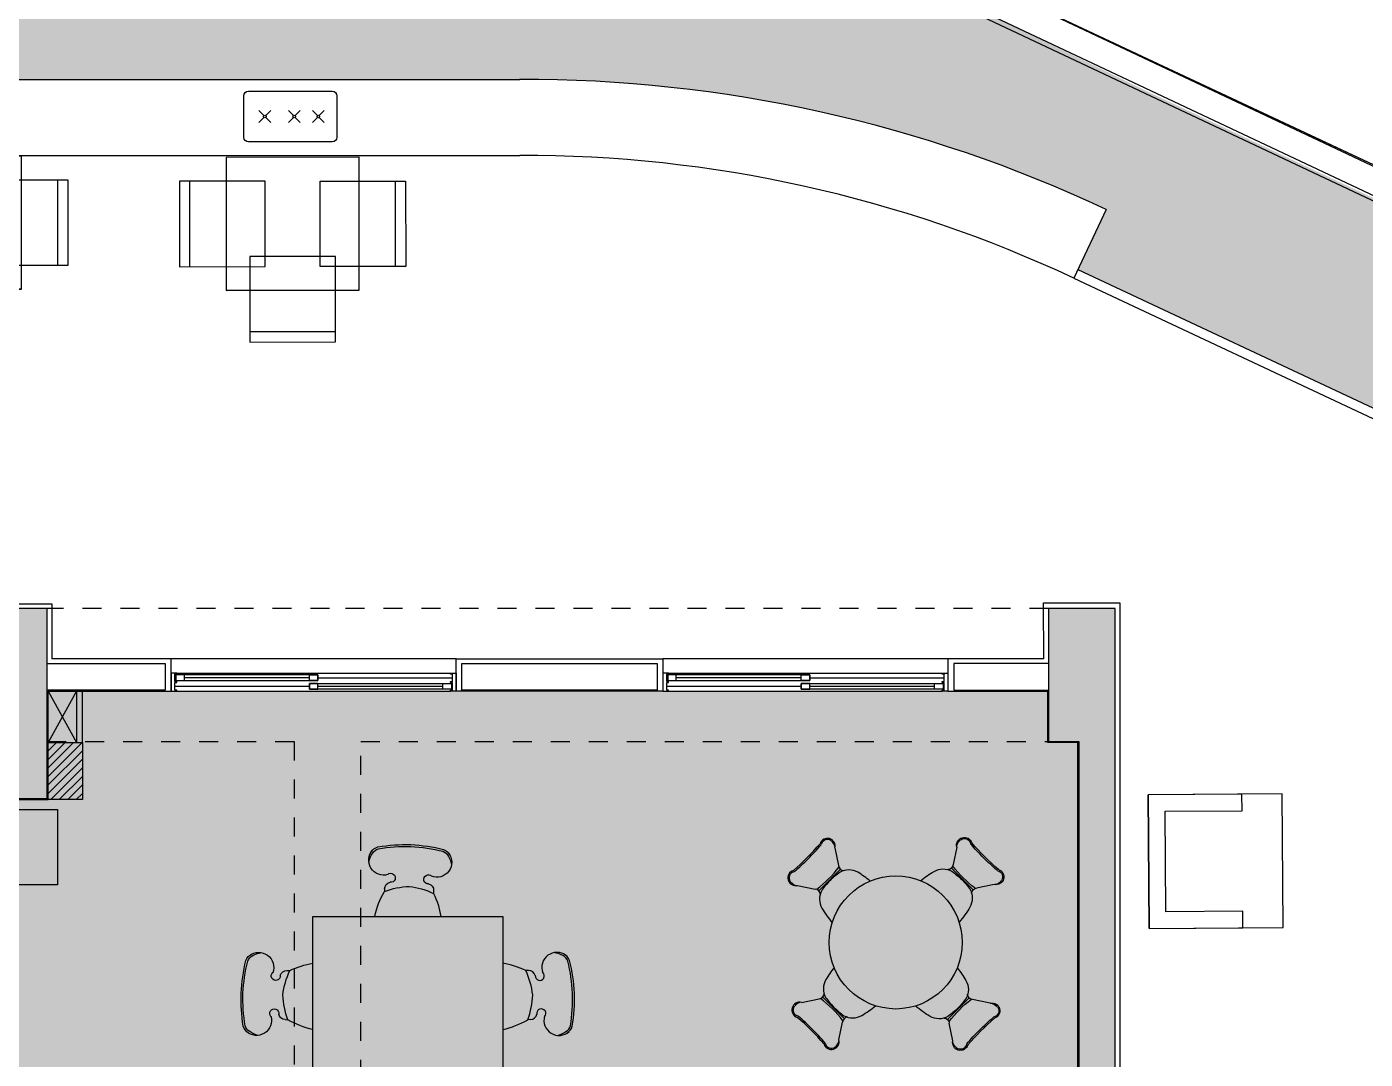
# Model space of a CAD drawing. Header units: metres. Extents: x -154 to 570, y -18 to 184.
# Drawn here: x 30.99 to 38.04, y 7.06 to 12.49 of the extents above; entities that cross this region are included whole.
import ezdxf
from ezdxf.xclip import XClip

# ---------------------------------------------------------------- set-up
doc = ezdxf.new("R2010")
doc.units = ezdxf.units.M
doc.header["$XCLIPFRAME"] = 0
for name, pattern in [('DASHDOT', [1, 0.5, -0.25, 0, -0.25]), ('PUC TORRE B$0$DASHEDX2', [1.5, 1, -0.5]), ('terreno + circ vert$0$DASHEDX2', [1.5, 1, -0.5])]:
    doc.linetypes.add(name, pattern=pattern)
for name, color, linetype in [('ARQ-ALV ACAB', 4, 'Continuous'), ('ARQ-AUX', 7, 'Continuous'), ('ARQ-DIM - EMBASAM', 2, 'Continuous'), ('PA-MOBILIÁRIO', 251, 'Continuous'), ('PA-PAISAGISMO', 7, 'Continuous'), ('PA-PLANTIO', 84, 'DASHDOT'), ('PUC TORRE B$0$1', 232, 'PUC TORRE B$0$DASHEDX2'), ('PUC TORRE B$0$4', 2, 'Continuous'), ('PUC TORRE B$0$ARQ-ENCH', 1, 'Continuous'), ('PUC TORRE B$0$JL-LAY', 7, 'Continuous'), ('PUC$0$ARQ-ALV ACAB', 4, 'Continuous'), ('PUC$0$ARQ-ALV OSSO', 5, 'Continuous'), ('PUC$0$ARQ-AUX', 7, 'Continuous'), ('PUC$0$ARQ-AUX1 @ 1', 1, 'Continuous'), ('terreno + circ vert$0$ARQ-EST', 2, 'Continuous'), ('terreno + circ vert$0$ARQ-PRJ', 7, 'terreno + circ vert$0$DASHEDX2')]:
    doc.layers.add(name, color=color, linetype=linetype)
doc.layers.add('PUC$0$ARQ-FORRO', color=9, linetype='Continuous', lineweight=5)

# ---------------------------------------------------------------- blocks, each defined once
blk = doc.blocks.new('*U47')
blk.add_line((-0.4499999999999318, 1.944625016570001e-13), (0.3499999999998738, -1.457237108759557e-13))
for points in [[(0.3499999999998167, -0.5599999999999864), (0.3499999999998738, -1.457237108759557e-13), (-0.4499999999998752, 1.944625016570001e-13), (-0.4499999999999888, -0.5599999999996604), (-0.3499999999999659, -0.5599999999997171), (-0.3499999999999091, -0.09999999999983533), (0.2499999999998508, -0.1000000000000477), (0.249999999999794, -0.5599999999999294)], [(-0.4499999999999762, -0.7999999999995393), (0.3499999999998293, -0.7999999999998867), (0.3499999999998738, -1.457237108759557e-13), (-0.4499999999998752, 1.944625016570001e-13)]]:
    blk.add_lwpolyline(points, close=True)
blk = doc.blocks.new('A$C20602471')
blk.add_lwpolyline([(-2.691297567e-07, 1.3626213e-08), (0.4499997342110478, 1.36262841e-08), (0.4499997342109907, 0.4500000169670102), (-2.691297567e-07, 0.4500000169668398)], close=True)
blk.add_lwpolyline([(-2.691297425e-07, 0.3964249025236199), (0.4499997342110336, 0.3964249025236911)])
blk = doc.blocks.new('A$C6C1F5B1D')
for p, q in [((0.2102051923088766, 0.8374415612651089), (0.2637766290067702, 0.7838701245673292)), ((0.2637766290067702, 0.7647580368156924), (0.2102051923088766, 0.7111866001177987)), ((0.3364601534563008, 0.8374415612649952), (0.2828887167584071, 0.7838701245672155)), ((0.2828887167584071, 0.7647580368156924), (0.3364601534563008, 0.7111866001177987)), ((0.2102051923088766, 0.5215857495616092), (0.2637766290067702, 0.4680143128638293)), ((0.2637766290067702, 0.4489022251121926), (0.2102051923088766, 0.3953307884142987)), ((0.3364601534563008, 0.5215857495614955), (0.2828887167584071, 0.4680143128637157)), ((0.2828887167584071, 0.4489022251121926), (0.3364601534563008, 0.3953307884142987)), ((0.2102051923088766, 0.2622513580232635), (0.2637766290067702, 0.2086799213254835)), ((0.2637766290067702, 0.1895678335738466), (0.2102051923088766, 0.135996396875953)), ((0.3364601534563008, 0.2622513580231498), (0.2828887167584071, 0.2086799213253698)), ((0.2828887167584071, 0.1895678335738466), (0.3364601534563008, 0.135996396875953))]:
    blk.add_line(p, q)
blk.add_lwpolyline([(0.5448476032306644, 0.9499999646876632), (0.5448476032306644, 0.0499999646876859, -0.4142135623730951), (0.4948476032307101, -3.53123824e-08), (0.0499999062647021, -3.53123824e-08, -0.4142135623730951), (-9.37352524e-08, 0.0499999646876859), (-9.37354798e-08, 0.9499999646876632, -0.4142135623730951), (0.0499999062647021, 0.9999999646876176), (0.4948476032307101, 0.9999999646876176, -0.4142135623730951)], format="xyb", close=True)
for centre in [(0.2733326728825887, 0.7743140806913971), (0.2733326728825887, 0.4584582689878971), (0.2733326728825887, 0.1991238774495514)]:
    blk.add_circle(centre, 0.0135142868517989)
blk = doc.blocks.new('A$C74D92DC0')
blk.add_line((0, 0.1000001821756087), (0.7, 0.1000001821756087))
blk.add_lwpolyline([(0, 0.8000001821756086), (0.7, 0.8000001821756086), (0.7, 0.1000001821756087), (0, 0.1000001821756087)], close=True)
blk = doc.blocks.new('A$C70FF6771')
at = {"layer": 'PA-MOBILIÁRIO', "xscale": 0.49, "yscale": 0.49, "zscale": 0.49, "rotation": 90}
blk.add_blockref('A$C6C1F5B1D', (0.8285931934497057, 1.052222276644442), dxfattribs=at)
at = {"layer": 'PA-MOBILIÁRIO', "xscale": -1}
blk.add_blockref('A$C74D92DC0', (0.9449629330861172, 0.1714791983758914, 106.585), dxfattribs=at)
at = {"layer": 'PA-MOBILIÁRIO'}
for p, rotation in [((0.4500024400754228, 0.3964796480108532, 106.585), 89.99999999999997), ((0.8199626656269174, 0.4500001753072099, 106.585), 180)]:
    blk.add_blockref('A$C20602471', p, dxfattribs=dict(at, rotation=rotation))
at = {"layer": 'PA-MOBILIÁRIO', "xscale": -1, "rotation": 270.0000000000001}
blk.add_blockref('A$C20602471', (0.7399234260969934, 0.3964796480108532, 106.585), dxfattribs=at)
blk = doc.blocks.new('A$C23B574F5')
at = {"layer": 'PA-PLANTIO'}
h = blk.add_hatch(dxfattribs=at)
h.set_pattern_fill('DOTS', color=256, scale=0.075, style=0)
h.set_pattern_definition([(0, (-753.5702859234667, 160.3368946372611), (0.05953124999999999, 0.1190625), [0, -0.1190625])])
edge = h.paths.add_edge_path()
edge.add_line((5.6471379322644, 11.91309083452503), (19.63713947597205, 11.91309083452505))
edge.add_arc((19.63713947597204, 8.571317961250827), 3.341772873274227, 51.89850503462611, 89.99999999999989, ccw=False)
edge.add_arc((23.5540871295647, 13.56651805394638), 3.006022246848249, 231.8985050346254, 303.9021427119769)
edge.add_arc((27.82764212869518, 7.207311020256581), 4.655752118657622, 90.00000000000148, 123.9021427119796, ccw=False)
edge.add_line((27.82764212869506, 11.8630631389142), (27.82764382394578, 12.21306313891062))
edge.add_line((27.82764382394578, 12.21306313891062), (33.58726849330014, 12.21303872888861))
edge.add_arc((33.60552698468043, 4.990001946815674), 7.223059859068456, 64.87318135978848, 90.14483274829229, ccw=False)
edge.add_line((36.67260613036171, 11.52954468632071), (36.52398812916158, 11.21266507240115))
edge.add_line((36.52398812916158, 11.21266507240115), (40.35822401174743, 9.414360377448636))
edge.add_arc((40.78736014314138, 10.32943870426199), 1.010705774927249, 244.8752500238889, 333.8947988730812)
edge.add_line((41.69496143245283, 9.884707253708408), (36.87879166007372, 12.15538880395325))
edge.add_line((36.87879166007372, 12.15538880395325), (25.95489646757983, 17.48008694338371))
edge.add_line((25.95489646757983, 17.48008694338371), (22.9760299936753, 14.60791896651687))
edge.add_arc((20.13292948327353, 17.20423515933889), 3.850204966668223, 270.00000000000347, 317.5977068586785, ccw=False)
edge.add_line((20.13292948327376, 13.35403019267067), (9.498391149525899, 13.35403019267064))
edge.add_arc((9.498391149526391, 24.43984420138084), 11.0858140087102, 245.934321572774, 269.99999999999744, ccw=False)
edge.add_line((4.977778257290424, 14.31762451821523), (3.908959512757629, 12.19177934306619))
edge.add_arc((5.647137932264588, 17.47293885096174), 5.559848016436714, 251.7821678028428, 269.9999999999981)
at = {"elevation": -4.319321033073013e-06}
blk.add_lwpolyline([(36.6726061303615, 11.52954468632081), (36.50275698613166, 11.16739655612493)], dxfattribs=at)
at = {"layer": 'PA-PAISAGISMO', "ltscale": 0.1}
for p, q in [((27.82764382394589, 12.21306313891059, -2.449992414360688e-06), (33.58726849329491, 12.21303872888861, -4.319321033073013e-06)), ((27.82764212869506, 11.81306313891419, -2.449992414360688e-06), (33.58726679804408, 11.81303872889221, -4.319321033073013e-06)), ((36.52398812916044, 11.21266507239942, -4.319321033073013e-06), (40.36495313290311, 9.411234761135596, -4.319321033106849e-06)), ((36.50275698613166, 11.16739655612493, -4.319321033073013e-06), (40.34372198987433, 9.365966244861106, -4.319321033106849e-06))]:
    blk.add_line(p, q, dxfattribs=at)
for radius in [7.223087854112221, 6.82308785411222]:
    blk.add_arc((33.60551790356692, 4.989975284801961, -4.319321033073013e-06), radius, 64.8732059463204, 90.15326089701531, dxfattribs=at)
at = {"layer": 'PA-MOBILIÁRIO', "rotation": 0.03431753873817116}
for p in [(30.0198171210701, 10.83721696709812, -106.5850029225255), (31.79704314787546, 10.83139216109003, -106.5850029225255)]:
    blk.add_blockref('A$C70FF6771', p, dxfattribs=at)
at = {"layer": 'PA-MOBILIÁRIO', "xscale": 0.8799999999999996, "yscale": 0.8799999999999996, "zscale": 0.8799999999999996, "rotation": 90.39355752467416}
blk.add_blockref('*U47', (36.89732100000802, 8.14201978231258, -4.319321033073022e-06), dxfattribs=at)
blk = doc.blocks.new('PUC TORRE B$0$fuio')
at = {"color": 0}
for p, q in [((2276.342822330619, -408.1435749524119), (2276.328079128622, -408.1441655240778)), ((2276.353171092595, -408.4019244414041), (2276.338427890597, -408.4025150130705))]:
    blk.add_line(p, q, dxfattribs=at)
for centre, radius, start, end in [((2276.491948252135, -408.127215649559), 0.0789960197319735, 52.00731232850111, 201.0844368447057), ((2276.462788074939, -408.164700451221), 0.1160543429750526, 58.88790496849555, 82.98257208760131), ((2276.501358302989, -408.11223537884), 0.0514243044213666, 19.69620164996818, 65.40586674320978), ((2276.501358302989, -408.11223537884), 0.0614243044213667, 19.69620164996818, 65.40586674320978), ((2276.134133814409, -408.5430498570715), 0.4435352252218695, 64.07007859328596, 80.50142124529523), ((2275.938976790654, -408.325873526774), 0.4294396670727786, 7.197736301406198, 25.0322374548453), ((2276.344229168534, -408.1786956612813), 0.0351488745829869, 14.16471620610186, 92.29388318678207), ((2275.715261756204, -408.3040557317238), 0.860275066648078, 2.685985218619757, 14.13464192090571), ((2275.715261756204, -408.3040557317238), 0.8702750666480781, 2.685985218619757, 14.13464192090571), ((2276.402146778819, -408.1717246861523), 0.0238930803265282, 176.0874460028184, 47.8664879386336), ((2275.936038131229, -408.2525119823976), 0.4294396670727786, 339.5555289187259, 357.3900300721652), ((2275.714785004508, -408.2921539643846), 0.860275066648078, 350.4531244526512, 1.901781154960465), ((2275.714785004508, -408.2921539643846), 0.8702750666480781, 350.4531244526512, 1.901781154960465), ((2276.410053876825, -408.3691197691423), 0.0238930803265282, 316.7212784349363, 188.5003203707545), ((2276.113198781696, -408.0204216416068), 0.4435352252218695, 282.252688344687, 300.5176877802877), ((2276.351764254679, -408.3668037325347), 0.0351488745829869, 272.293883186782, 350.4230501674667), ((2276.503127728334, -408.4063033288583), 0.0789960197319735, 163.5033295288587, 312.5804540450701), ((2276.47105723993, -408.3711342792332), 0.1160543429750526, 281.6051942859709, 305.6998614050717), ((2276.513705842523, -408.4204829292794), 0.0514243044213666, 299.1818996303674, 344.8915647236004), ((2276.513705842523, -408.4204829292794), 0.0614243044213667, 299.1818996303674, 344.8915647236004)]:
    blk.add_arc(centre, radius, start, end, dxfattribs=at)
blk = doc.blocks.new('PUC TORRE B$0$erut5')
at = {"layer": 'PUC TORRE B$0$JL-LAY'}
for p, q in [((2243.445315567774, -645.5036825156147), (2243.464657906939, -645.5965079654243)), ((2244.086434017906, -645.4986255839691), (2244.067114851934, -645.5914558595173)), ((2243.359944764538, -645.7288463396645), (2243.473492560263, -645.6152418384648)), ((2244.171861027633, -645.723768089539), (2244.058284875534, -645.610191937441)), ((2244.321654553468, -645.6751475486175), (2244.31884848945, -645.677953612636)), ((2243.210139106044, -645.6802631942114), (2243.212945870469, -645.6830685576443)), ((2243.248371387589, -645.7007250492131), (2243.341206482931, -645.7200210407539)), ((2244.283427381105, -645.6956189471671), (2244.190597105557, -645.7149381131392)), ((2243.269207642722, -646.3160559942136), (2243.362033092478, -646.2967136550591)), ((2243.494371466641, -646.4014267973995), (2243.380766965508, -646.2878790017407)), ((2244.037603472007, -646.4063359009153), (2244.151179624006, -646.2927597489158)), ((2244.262745977441, -646.3209088913237), (2244.169915701925, -646.3015897253199)), ((2243.466250176206, -646.5130001742841), (2243.485546167736, -646.4201650789956)), ((2244.065752614415, -646.5179022543508), (2244.04643344841, -646.4250719788347)), ((2243.445788321217, -646.551232455807), (2243.448593684648, -646.5484256913844)), ((2244.086224012971, -646.5561294267064), (2244.083417948953, -646.553323362688))]:
    blk.add_line(p, q, dxfattribs=at)
blk.add_circle((2243.76541900403, -646.0008678049295), 0.3499999996274709, dxfattribs=at)
for centre, radius, start, end in [((2243.405572568871, -645.4939487953673), 0.04091761566380483, 346.2382071716202, 162.2684625399114), ((2243.405357878232, -645.4918012458635), 0.03275944156492134, 53.52026127425979, 170.09813828586), ((2242.383751534173, -644.639592564457), 1.294130989013379, 310.6115459753864, 319.4170602451201), ((2242.383751534174, -644.6395925644564), 1.302130989013961, 315.0143031102071, 319.4170602450741), ((2243.399073969988, -645.5057198210638), 0.04710520023097146, 8.672092618873796, 52.66602169676244), ((2242.383751534173, -644.639592564457), 1.302130989013961, 310.6115459753864, 315.0143031102475), ((2242.980870943644, -645.2354620918982), 0.6092361660981684, 307.1753745102411, 322.8532317102062), ((2243.492843929424, -645.5946658910214), 0.02824615197891188, 183.7392011826998, 266.1938725341851), ((2243.23861782596, -645.6609869150451), 0.04091761566375012, 107.7601436807149, 283.7903990488243), ((2243.236470169535, -645.6607732966459), 0.03275944156493605, 99.93046793457769, 216.5083449461868), ((2243.787287536354, -646.0258695012636), 0.5088879259125773, 136.3330244358081, 144.0501377656529), ((2243.770729045427, -646.0424362614584), 0.5088879259125773, 125.9784684547911, 133.6955817846397), ((2243.517385530931, -645.7156883480524), 0.0965237967087188, 60.3313824600092, 118.2041580850667), ((2243.306406986496, -646.0751803759044), 0.5133463331807135, 50.75285172309778, 59.73118047662187), ((2243.250385605616, -645.6544824400196), 0.04710520023097146, 217.3625845236797, 261.3565136015679), ((2243.33937848127, -645.7482079794231), 0.02824615197891188, 3.834733686247997, 86.28940503775198), ((2243.460413176169, -645.7726891546604), 0.0965237967087188, 151.8244481353836, 209.6972237604355), ((2243.819799823385, -645.5615311519618), 0.5133463331807135, 210.2974257438162, 220.7998602382041), ((2243.840705502681, -646.4549645754105), 0.5133463328835894, 141.1048008046603, 149.7311804766387), ((2243.481213475037, -646.2439860310983), 0.09652379665285096, 150.331382460016, 208.2041580850758), ((2243.360191018076, -646.2685276325907), 0.02824615196256305, 273.7392011827123, 356.1938725342076), ((2243.000987219161, -646.7805006180743), 0.6092361657455435, 37.17537451024031, 52.85323171022348), ((2243.807961388254, -645.9906425167487), 0.5088879256180336, 215.9784684547963, 223.6955817846446), ((2243.25947392248, -646.3557989930931), 0.04091761564012177, 76.23820717162702, 252.2684625399066), ((2243.257326372978, -646.3560136837319), 0.03275944154596022, 143.5202612742577, 260.0981382858799), ((2243.27124494817, -646.362297591973), 0.04710520020370704, 98.67209261886744, 142.6660216967771), ((2243.791394628069, -645.9740840258311), 0.5088879256180336, 226.3330244358252, 234.050137765669), ((2243.327056279036, -645.9415717388189), 0.5133463328835894, 300.29742574382, 310.1447421356168), ((2242.405117692065, -647.3776200271998), 1.294130988264338, 40.61154597538266, 49.41706024511836), ((2242.405117692064, -647.3776200271992), 1.302130988260289, 45.01430311021539, 49.41706024507244), ((2243.513733106389, -646.421993080656), 0.02824615196256305, 93.83473368624371, 176.2894050377561), ((2243.538214281612, -646.3009583858269), 0.09652379665285096, 241.824448135402, 299.6972237604483), ((2242.405117692065, -647.3776200271998), 1.302130988260289, 40.61154597538266, 45.0143031102557), ((2243.426512042061, -646.5227537359076), 0.04091761564006707, 197.7601436807183, 13.79039904882618), ((2243.42000756704, -646.5109859562583), 0.04710520020370704, 307.3625845236766, 351.3565136015828), ((2243.426298423663, -646.524901392332), 0.03275944154597493, 189.9304679345998, 306.5083449462055)]:
    blk.add_arc(centre, radius, start, end, dxfattribs=at)
at = {"layer": 'PUC TORRE B$0$JL-LAY', "extrusion": (0, 0, -1)}
for centre, major_axis, ratio, start_param, end_param in [((2244.126174585713, -645.4888819427186), (-0.02893312353137729, 0.02893312353137729), 0.999999999954289, 5.257348911558759, 8.329656450864173), ((2244.132676122876, -645.500651345772), (0.03330840654109817, 0.03330840654109818), 0.9999999999994845, 4.078097749853805, 4.845936663151378), ((2244.126388740239, -645.4867343396853), (-0.02316442329833702, 0.02316442329833702), 0.9999999999938773, 0.1484569759925773, 2.183124764830462), ((2245.147782311063, -644.6342706540041), (0.915088798860836, 0.915088798860836), 0.9999999999733308, 3.064750045415535, 3.218435261757638), ((2244.038928370454, -645.5896208214265), (-0.01997304562401912, 0.01997304562401911), 0.9999999999890478, 2.421206225846269, 3.860311724582886), ((2244.55081167039, -645.2302892261108), (-0.4307950247670493, 0.4307950247670492), 0.9999999999880282, 4.575573866484562, 4.849204094278061), ((2245.147782311063, -644.6342706540041), (-0.9207456531174223, 0.9207456531174222), 0.9999999999979621, 4.635546372212769, 4.712388980381479), ((2244.225485261624, -646.0700887503083), (0.3629906736044483, 0.3629906736044484), 0.9999999999902489, 4.801498656856884, 4.969246946034433), ((2244.014416981298, -645.7106494012667), (0.06825263125720658, 0.0682526312572066), 0.9999999999989296, -1.30346286035424, -0.293392378429403), ((2243.761155042641, -646.0374605485268), (-0.3598381036001104, 0.3598381036001103), 0.9999999999600099, 1.413091261394122, 1.547780297744048), ((2243.744592416549, -646.0208979224356), (0.3598381035855746, 0.3598381035855746), 0.9999999999305264, 0.02301602904562561, 0.1577050654099339), ((2244.293171022355, -645.6558783793595), (0.02893312353135557, 0.02893312353135557), 0.99999999995671, -0.4756748169232767, 2.59663272236074), ((2244.295318625389, -645.6556642248336), (-0.02316442329839116, 0.02316442329839115), 0.9999999999914169, 0.9584678887462164, 2.993135677582294), ((2244.071403563808, -645.7676359837758), (0.06825263125701825, 0.06825263125701826), 0.9999999999995715, 0.2933923784217343, 1.303462860350566), ((2244.192432143648, -645.7431245946186), (0.01997304562391157, 0.01997304562391157), 0.9999999999968439, 3.993669909382256, 5.43277540811668), ((2243.711964214765, -645.5565677034529), (0.362990673603422, 0.3629906736034221), 0.9999999999928421, 1.313938361137104, 1.50292219502736), ((2243.691282811411, -646.4599601347305), (-0.3629906735988234, 0.3629906735988234), 0.9999999991340109, 1.670774416708188, 1.827654292451903), ((2244.531082335383, -646.7852865437233), (-0.4307950247620057, 0.4307950247620055), 0.9999999991120536, 6.146370193278911, 6.420000421080113), ((2243.723911012978, -645.9956299159642), (-0.3598381035858477, 0.3598381035858477), 0.9999999991128726, 2.983887588184086, 3.118576624541), ((2244.171750740003, -646.2734032438535), (-0.01997304562367929, 0.01997304562367928), 0.9999999991432849, 3.992002552640048, 5.431108051394855), ((2244.204803857821, -645.9464390883206), (-0.362990673602092, 0.3629906736020919), 0.9999999991252269, 4.455531014729236, 4.639010594890841), ((2243.740473639054, -645.9790672898873), (-0.3598381035858365, 0.3598381035858365), 0.9999999991214088, 3.164608682637126, 3.29929771899319), ((2244.272489618705, -646.3606494591183), (-0.02893312353080209, 0.02893312353080208), 0.9999999991190132, 0.544959931200492, 3.617267470503941), ((2244.260720215659, -646.3671509962733), (-0.03330840654107448, 0.03330840654107448), 0.9999999991327712, 0.9365050962706053, 1.7043440095685), ((2244.274637221737, -646.3608636136452), (-0.02316442329831398, 0.02316442329831398), 0.9999999991339124, 1.719253302796627, 3.753921091619714), ((2243.993735577745, -646.3058784371145), (-0.06825263125738518, 0.06825263125738516), 0.9999999991247049, 3.434985032014147, 4.445055513940909), ((2244.018246966944, -646.4269070169125), (-0.0199730456238462, 0.01997304562384619), 0.9999999991178568, 0.8520772557933164, 2.29118275452213), ((2245.127100907489, -647.3822571843978), (-0.9207456531156025, 0.9207456531156024), 0.9999999991519982, 6.283185307178907, 6.360027915346), ((2244.105493182209, -646.5276458956141), (-0.02893312353321168, 0.02893312353321168), 0.9999999989472859, 2.665917836604888, 5.738225375902917), ((2245.127100907489, -647.3822571843983), (-0.9207456531154322, 0.9207456531154321), 0.9999999991745838, 6.206342699014257, 6.28318530717971), ((2244.111994719364, -646.515876492569), (-0.03330840654194746, 0.03330840654194745), 0.9999999991041522, 4.578841297621628, 5.346680210900818), ((2244.105707336736, -646.5297934986468), (-0.02316442329845089, 0.02316442329845089), 0.999999999126712, 2.529264215549051, 4.563932004388866)]:
    blk.add_ellipse(centre, major_axis=major_axis, ratio=ratio, start_param=start_param, end_param=end_param, dxfattribs=at)
at = {"layer": 'PUC TORRE B$0$JL-LAY', "extrusion": (0, 0, -0.9999999999999998)}
for centre, major_axis, ratio, start_param, end_param in [((2245.147782311063, -644.6342706540036), (-0.920745653176298, 0.920745653176298), 0.9999999999340802, 4.712388980380924, 4.789231588544789), ((2244.050722160205, -646.2488918546547), (-0.06825263125707358, 0.06825263125707358), 0.999999999128219, 1.838129793236942, 2.848200275163855), ((2245.127100907489, -647.3822571843983), (-0.915088798860552, 0.9150887988605515), 0.9999999991497199, 6.20634269901235, 6.360027915347193)]:
    blk.add_ellipse(centre, major_axis=major_axis, ratio=ratio, start_param=start_param, end_param=end_param, dxfattribs=at)
at = {"layer": 'PUC TORRE B$0$JL-LAY', "extrusion": (0, 0, -0.9999999999999999)}
blk.add_ellipse((2244.281401619302, -645.6493768421968), major_axis=(0.03330840654162571, 0.03330840654162572), ratio=0.9999999999812085, start_param=1.437248644021935, end_param=2.205087557311921, dxfattribs=at)
blk = doc.blocks.new('PUC TORRE B$0$A$C890fd843')
at = {"layer": 'PUC TORRE B$0$JL-LAY'}
for points in [[(-5.111786919993854, 1.77635683940025e-15), (-5.261773608622637, -0.2701403690539301)], [(-5.26176162216046, 1.049508571071556e-05), (-5.111786919993854, -0.2701403690539301)]]:
    blk.add_lwpolyline(points, dxfattribs=at)
for points in [[(-5.111786919993854, -0.2701403690539301), (-5.081786919993853, -0.2701403690539301), (-5.081786919993853, 2.659295006424145e-10), (-5.111786919993854, 2.659295006424145e-10)], [(-6.814397766084952, -0.6227592320064144), (-5.212836589703514, -0.6227592320064144), (-5.212836589703514, -1.019218717214384), (-6.814397766084952, -1.019218717214384)]]:
    blk.add_lwpolyline(points, close=True, dxfattribs=at)
at = {"layer": 'PUC TORRE B$0$JL-LAY', "elevation": -4.318356324306549e-06}
blk.add_lwpolyline([(-3.86902271100773, -1.184975231766453), (-2.869022711006821, -1.184975231766112), (-2.869022711008185, -3.184975231766112), (-3.869022711006821, -3.18497523176668)], close=True, dxfattribs=at)
at = {"layer": 'PUC TORRE B$0$JL-LAY'}
for name, p in [('PUC TORRE B$0$erut5', (-2244.565974425541, 644.678468734337, -4.318352544102847e-06)), ('PUC TORRE B$0$fuio', (-2279.076350101266, 406.6737805482045, -4.318356324806549e-06))]:
    blk.add_blockref(name, p, dxfattribs=at)
at = {"layer": 'PUC TORRE B$0$JL-LAY', "xscale": -1, "rotation": 270}
blk.add_blockref('PUC TORRE B$0$fuio', (404.9107019287868, -2277.392302621985, -4.318356324806549e-06), dxfattribs=at)
at = {"layer": 'PUC TORRE B$0$JL-LAY', "xscale": -1}
blk.add_blockref('PUC TORRE B$0$fuio', (2272.338304679251, 406.6737805482045, -4.318356324806549e-06), dxfattribs=at)
blk = doc.blocks.new('*U1669')
at = {"color": 0, "linetype": 'ByBlock', "ltscale": 0.5}
for points in [[(0.019999999999925, -0.0449999999999875), (0.0299999999999159, -0.0450000000000017), (0.0299999999999727, -0.0499999999999972), (0.019999999999925, -0.049999999999983), (0.019999999999925, -0.0900000000000034), (0.0299999999999159, -0.0900000000000176), (0.0299999999999727, -0.0950000000000131), (0.019999999999925, -0.0949999999999989), (0.019999999999925, -0.0900000000000034), (0.0299999999999159, -0.0899999999999891), (0.0299999999999727, -0.09499999999998458), (-5.68e-14, -0.09499999999998458), (0, 0), (0.0299999999999727, 0), (0.0299999999999727, -0.0049999999999955), (0.0199999999999818, -0.0049999999999955), (0.019999999999925, -0.0449999999999875)], [(1.479999999999961, -0.0449999999999156), (1.469999999999969, -0.0449999999999156), (1.469999999999913, -0.049999999999911), (1.479999999999961, -0.049999999999911), (1.479999999999961, -0.08999999999993151), (1.469999999999969, -0.08999999999993151), (1.469999999999913, -0.094999999999927), (1.479999999999961, -0.094999999999927), (1.479999999999961, -0.0899999999999314), (1.469999999999969, -0.089999999999903), (1.469999999999913, -0.09499999999989851), (1.499999999999942, -0.0949999999999127), (1.499999999999884, 7.190000000000008e-14), (1.469999999999913, 7.190000000000008e-14), (1.469999999999913, -0.0049999999999235), (1.479999999999903, -0.0049999999999235), (1.479999999999961, -0.0449999999999156)], [(0.0249999999999204, -0.0100000000000051), (0.0700000006625032, -0.0099999999940792), (0.0700000006625032, -0.0399999999940803), (0.0249999999999204, -0.0400000000000063)], [(0.7725000000000365, -0.00999999999992655), (0.7275000000008165, -0.00999999999994075), (0.7275000000008165, -0.03999999999994185), (0.7725000000000365, -0.03999999999992766)], [(0.7275000000008165, -0.05499999999995665), (0.7725000000000365, -0.05499999999994246), (0.7725000000000365, -0.08499999999994355), (0.7275000000008165, -0.08499999999995786)], [(1.474999999999906, -0.0549999999999349), (1.429999999892343, -0.0549999999999349), (1.429999999892343, -0.08499999999993611), (1.474999999999906, -0.08499999999993611)]]:
    blk.add_lwpolyline(points, close=True, dxfattribs=at)
at = {"color": 8, "linetype": 'ByBlock', "ltscale": 0.5}
for points in [[(1.469999999999913, 7.190000000000008e-14), (0.0299999999999727, 0)], [(0.7275000000008165, -0.07000000000005675), (0.019999999999925, -0.0699999999999932)], [(0.7725000000000365, -0.02500000000092185), (1.479999999999903, -0.0249999999999196)], [(1.469999999999913, -0.09499999999989851), (0.0299999999999727, -0.09499999999998458)]]:
    blk.add_lwpolyline(points, dxfattribs=at)
at = {"color": 7, "linetype": 'ByBlock', "ltscale": 0.5}
for points in [[(0.7725000000000365, -0.00999999999992655), (0.7725000000000365, -0.03999999999992766), (0.0249999999999204, -0.0400000000000063), (0.0249999999999204, -0.0100000000000051)], [(0.7275000000008165, -0.05499999999995665), (0.7275000000008165, -0.08499999999995786), (1.474999999999906, -0.08499999999993611), (1.474999999999906, -0.0549999999999349)]]:
    blk.add_lwpolyline(points, close=True, dxfattribs=at)
for points in [[(0.0700000006625032, -0.0249999999940798), (0.7275000000008165, -0.02499999999994135)], [(0.7725000000000365, -0.06999999999994305), (1.429999999892343, -0.0699999999999213)]]:
    blk.add_lwpolyline(points, dxfattribs=at)
blk = doc.blocks.new('PUC$0$forro area comum')
at = {"layer": 'PUC$0$ARQ-FORRO'}
h = blk.add_hatch(color=256, dxfattribs=at)
h.dxf.hatch_style = 1
h.paths.add_polyline_path([(25.70503309, 4.104864600000016), (26.60539841855193, 4.10486460000003), (26.60623632669581, 3.710030029366386), (31.10498870001205, 3.710030029366389), (31.10498870001205, 3.275077597760092), (36.36498870001206, 3.275077611398111), (36.36499036365005, 3.885003989366388), (36.52498857695345, 3.885003989366313), (36.52498857695345, 5.385003989366377), (36.36499117501204, 5.385003989366379), (36.36498952501205, 5.995003989366388), (36.5250225646197, 5.995003989366388), (36.52510559873609, 8.725022393598739), (36.36684393501107, 8.724985399139753), (36.36677561999754, 8.994997759366383), (31.10501399783708, 8.994997759366385), (31.10498868391911, 8.424494883621037), (25.70498938612273, 8.424734483858707)])
at = {"layer": 'PUC$0$ARQ-FORRO', "elevation": -4.318356323902826e-06}
blk.add_lwpolyline([(25.70503309, 4.104864600000016), (26.60539841855193, 4.10486460000003), (26.60623632669581, 3.710030029366386), (31.10498870001205, 3.710030029366389), (31.10498870001205, 3.275077597760092), (36.36498870001206, 3.275077611398111), (36.36499036365005, 3.885003989366388), (36.52498857695345, 3.885003989366313), (36.52498857695345, 5.385003989366377), (36.36499117501204, 5.385003989366379), (36.36498952501205, 5.995003989366388), (36.5250225646197, 5.995003989366388), (36.52510559873609, 8.725022393598739), (36.36684393501107, 8.724985399139753), (36.36677561999754, 8.994997759366383), (31.10501399783708, 8.994997759366385), (31.10498868391911, 8.424494883621037), (25.70498938612273, 8.424734483858707)], close=True, dxfattribs=at)
blk = doc.blocks.new('PUC')
at = {"layer": 'PUC$0$ARQ-ALV ACAB'}
for points, elevation in [([(30.72498870001205, 8.59485759936643), (30.72498819588756, 9.454857599366388), (31.12498920413653, 9.454857599366388), (31.12498052613187, 9.165007449342497)], -4.318356323902826e-06), ([(36.34598560761822, 9.164995040807339), (36.34399143099489, 9.460023645944354), (36.74543671806355, 9.459984271092873)], -4.318356323902826e-06), ([(36.74543666325555, 9.459984271098248), (36.74498731043344, 4.830003938647986), (36.52498731043042, 4.830003964436417), (36.52510507791061, 8.725012375199745)], -4.318356323902826e-06), ([(30.7249887000125, 8.594857514378164), (30.14211006689283, 8.594855064943017), (30.14211006689283, 8.424858038259876), (31.10498870000369, 8.424857390312452), (31.10501399783708, 8.995008254452094), (31.75226702864703, 8.994987061354735), (31.75226702864703, 9.164987061490871), (31.12498052613187, 9.165007449342495)], -4.31835632350037e-06), ([(36.34598558707081, 9.164997759366383), (35.84073571326596, 9.164997759366384), (35.84073571326596, 8.994997759366385), (36.36677561999754, 8.994997759366383)], -4.318356323902826e-06), ([(36.52684195153275, 8.72501256130614), (36.36684340950191, 8.724995417426632), (36.36677561999754, 8.994997759366383)], -4.31835632350037e-06)]:
    blk.add_lwpolyline(points, dxfattribs=dict(at, elevation=elevation))
blk.add_lwpolyline([(34.34073571326607, 8.994997759366385), (33.25226723029282, 8.994997759366385), (33.25226723029282, 9.164997759366384), (34.34073571326607, 9.164997759366384)], close=True, dxfattribs=at)
at = {"layer": 'PUC$0$ARQ-ALV OSSO'}
for points, elevation in [([(31.09998868985176, 9.140018901186851), (31.72126728258834, 9.139997759366386), (31.72126728258834, 8.999997759240996), (31.09998276455454, 9.00001890131224)], -4.31835632350037e-06), ([(36.37176008324386, 9.139997759366384), (35.87173571326596, 9.139997759366386), (35.87173571326596, 8.999997759240996), (36.37177508427512, 8.999997759366384)], -4.318356323902826e-06)]:
    blk.add_lwpolyline(points, dxfattribs=dict(at, elevation=elevation))
blk.add_lwpolyline([(34.31073571326607, 8.999997759366385), (33.28226723029282, 8.999997759366385), (33.28226723029282, 9.139997759366386), (34.31073571326607, 9.139997759366386)], close=True, dxfattribs=at)
at = {"layer": 'PUC$0$ARQ-AUX'}
for points in [[(33.25226723029282, 9.164997759366384), (31.75226702864703, 9.164997759366384)], [(35.84073571326596, 9.164997759366384), (34.34073571326607, 9.164997759366384)]]:
    blk.add_lwpolyline(points, dxfattribs=at)
at = {"layer": 'PUC$0$ARQ-AUX1 @ 1', "rotation": 180}
for p in [(33.25226723029282, 8.994997759366385), (35.84073571326596, 8.994997759366385, -4.318356323902826e-06)]:
    blk.add_blockref('*U1669', p, dxfattribs=at)
at = {"layer": 'PUC$0$ARQ-FORRO'}
blk.add_blockref('PUC$0$forro area comum', (0, 0), dxfattribs=at)
blk = doc.blocks.new('PUC TORRE B$0$est-lo-07-6sb-r00')
at = {"layer": 'PUC TORRE B$0$4'}
h = blk.add_hatch(color=8, dxfattribs=at)
h.dxf.hatch_style = 1
h.paths.add_polyline_path([(213.004314, 592.9864600000001), (232.004314, 592.9864600000001), (232.004314, 743.9864600000001), (213.004314, 743.9864600000001)], flags=17)
h.paths.add_polyline_path([(517.0030160000001, 942.98646), (353.003016, 942.98646), (353.003016, 923.986062), (498.0030160000001, 923.986062), (498.0030160000001, 465.008359), (498.0030390000001, 465.008359), (498.0030390000001, 450.0083590000001), (498.0030390000001, 395.9864600000001), (517.0030160000001, 395.9864600000001)])
h.paths.add_polyline_path([(3672.003309, 253.001099), (3672.003309, 388.0010990000001), (3637.003309, 388.0010990000001), (3637.003309, 253.001099)])
h.paths.add_polyline_path([(3637.003309, 942.98646), (3637.003194, 872.9864600000001), (3653.003309, 872.9864600000001), (3653.003309, 599.0010990000001), (3637.003309, 599.0010990000001), (3637.003309, 539.0010990000001), (3672.003309, 539.0010990000001), (3672.003309, 942.98646)])
h.paths.add_polyline_path([(3672.003424, 102.0010990000001), (3637.003309, 102.0010990000001), (3637.003309, 42.00109900000007), (3653.003307, 42.00109900000007), (3653.003307, -229.998901), (3637.003309, -229.998901), (3637.003309, -299.9989009999999), (3672.003424, -299.9989009999999)])
h.paths.add_polyline_path([(3075.003309, -299.9998439999999), (3110.003309, -299.9998439999999), (3110.003309, -199.9998439999999), (3075.003309, -199.9998439999999)])
h.paths.add_polyline_path([(3075.003309, 270.5001770000001), (3110.003309, 270.5001770000001), (3110.003309, 370.5001770000001), (3075.003309, 370.5001770000001)])
h.paths.add_polyline_path([(520.003309, 942.98646), (520.003309, 395.9864600000001), (555.003309, 395.9864600000001), (555.003309, 451.9864600000001), (539.003309, 451.9864600000001), (539.003309, 872.9864600000001), (555.003309, 872.9864600000001), (555.003309, 942.98646)])
h.paths.add_polyline_path([(-2102.995138, 253.0001770000001), (-2102.995138, 388.0001770000001), (-2137.995138, 388.0001770000001), (-2137.995138, 253.0001770000001)])
h.paths.add_polyline_path([(-2137.995138, 101.999935), (-2137.995138, -299.9998439999999), (-2102.995138, -299.9998439999999), (-2102.995138, -229.9998439999999), (-2118.995138, -229.9998439999999), (-2118.995138, 41.99993500000005), (-2102.995138, 41.99993500000005), (-2102.995138, 101.999935)])
h.paths.add_polyline_path([(-2137.995141, 942.98646), (-2137.995141, 538.9889720000001), (-2102.995141, 538.9889720000001), (-2102.995141, 598.9889720000001), (-2118.995141, 598.9889720000001), (-2118.995141, 872.9864600000001), (-2102.995141, 872.9864600000001), (-2102.995141, 942.98646)])
h.paths.add_polyline_path([(520.003309, 245.0035260000001), (520.003309, -299.9998439999999), (555.003309, -299.9998439999999), (555.003309, -229.9998439999999), (539.003309, -229.9998439999999), (539.003309, 185.0035260000001), (555.003309, 185.0035260000001), (555.003309, 245.0035260000001)])
h.paths.add_polyline_path([(-34.995574, 942.98646), (-34.995574, 872.9864600000001), (-18.995574, 872.9864600000001), (-18.995574, 455.9864600000001), (-34.995574, 455.9864600000001), (-34.995574, 395.9864600000001), (232.004426, 395.9864600000001), (232.004426, 481.9864600000001), (213.004426, 481.9864600000001), (213.004426, 414.9864600000001), (0.004426000000002261, 414.9864600000001), (0.004426000000002261, 923.9864600000001), (213.004426, 923.9864600000001), (213.004426, 854.9864600000001), (232.004426, 854.9864600000001), (232.004426, 923.9864600000001), (252.004426, 923.9864600000001), (252.004426, 942.98646)])
h.paths.add_polyline_path([(3075.003309, 842.98646), (3110.003309, 842.98646), (3110.003309, 942.98646), (3075.003309, 942.98646)])
h.paths.add_polyline_path([(2530.003309, -299.9998439999999), (2570.003309, -299.9998439999999), (2570.003309, -199.9998439999999), (2530.003309, -199.9998439999999)])
h.paths.add_polyline_path([(2530.003309, 145.0035260000001), (2570.003309, 145.0035260000001), (2570.003309, 245.0035260000001), (2530.003309, 245.0035260000001)])
h.paths.add_polyline_path([(2530.003309, 395.9864600000001), (2570.003309, 395.9864600000001), (2570.003309, 495.9864600000001), (2530.003309, 495.9864600000001)])
h.paths.add_polyline_path([(2530.003309, 842.98646), (2570.003309, 842.98646), (2570.003309, 942.98646), (2530.003309, 942.98646)])
h.paths.add_polyline_path([(1995.003309, -299.9998439999999), (2030.003309, -299.9998439999999), (2030.003309, -199.9998439999999), (1995.003309, -199.9998439999999)])
h.paths.add_polyline_path([(1995.003309, 145.0035260000001), (2030.003309, 145.0035260000001), (2030.003309, 245.0035260000001), (1995.003309, 245.0035260000001)])
h.paths.add_polyline_path([(1995.003309, 395.9864600000001), (2030.003309, 395.9864600000001), (2030.003309, 495.9864600000001), (1995.003309, 495.9864600000001)])
h.paths.add_polyline_path([(1995.003309, 842.98646), (2030.003309, 842.98646), (2030.003309, 942.98646), (1995.003309, 942.98646)])
h.paths.add_polyline_path([(1460.003309, -299.9998439999999), (1495.003309, -299.9998439999999), (1495.003309, -199.9998439999999), (1460.003309, -199.9998439999999)])
h.paths.add_polyline_path([(1460.003309, 145.0035260000001), (1495.003309, 145.0035260000001), (1495.003309, 245.0035260000001), (1460.003309, 245.0035260000001)])
h.paths.add_polyline_path([(1460.176641, 395.9864600000001), (1495.176641, 395.9864600000001), (1495.176641, 495.9864600000001), (1460.176641, 495.9864600000001)])
h.paths.add_polyline_path([(1460.003309, 842.98646), (1495.003309, 842.98646), (1495.003309, 942.98646), (1460.003309, 942.98646)])
h.paths.add_polyline_path([(925.0033090000001, -299.9998439999999), (960.0033090000001, -299.9998439999999), (960.0033090000001, -199.9998439999999), (925.0033090000001, -199.9998439999999)])
h.paths.add_polyline_path([(925.0033090000001, 145.0035260000001), (960.0033090000001, 145.0035260000001), (960.0033090000001, 245.0035260000001), (925.0033090000001, 245.0035260000001)])
h.paths.add_polyline_path([(925.0033090000001, 395.9864600000001), (960.0033090000001, 395.9864600000001), (960.0033090000001, 495.9864600000001), (925.0033090000001, 495.9864600000001)])
h.paths.add_polyline_path([(925.0033090000001, 842.98646), (960.0033090000001, 842.98646), (960.0033090000001, 942.98646), (925.0033090000001, 942.98646)])
h.paths.add_polyline_path([(-1582.999721, -299.9998439999999), (-1547.999721, -299.9998439999999), (-1547.999721, -199.9998439999999), (-1582.999721, -199.9998439999999)])
h.paths.add_polyline_path([(-500.999721, -299.9998439999999), (-465.9997209999999, -299.9998439999999), (-465.9997209999999, -199.9998439999999), (-500.999721, -199.9998439999999)])
h.paths.add_polyline_path([(-1042.999721, -299.9998439999999), (-1002.999721, -299.9998439999999), (-1002.999721, -199.9998439999999), (-1042.999721, -199.9998439999999)])
h.paths.add_polyline_path([(-500.999721, 145.0035260000001), (-465.9997209999999, 145.0035260000001), (-465.9997209999999, 245.0035260000001), (-500.999721, 245.0035260000001)])
h.paths.add_polyline_path([(-1042.999721, 145.0035260000001), (-1002.999721, 145.0035260000001), (-1002.999721, 245.0035260000001), (-1042.999721, 245.0035260000001)])
h.paths.add_polyline_path([(-500.999721, 395.9864600000001), (-465.9997209999999, 395.9864600000001), (-465.9997209999999, 495.9864600000001), (-500.999721, 495.9864600000001)])
h.paths.add_polyline_path([(-1042.999721, 395.9864600000001), (-1002.999721, 395.9864600000001), (-1002.999721, 495.9864600000001), (-1042.999721, 495.9864600000001)])
h.paths.add_polyline_path([(-1582.999721, 270.5001770000001), (-1547.999721, 270.5001770000001), (-1547.999721, 370.5001770000001), (-1582.999721, 370.5001770000001)])
h.paths.add_polyline_path([(-500.999721, 842.98646), (-465.9997209999999, 842.98646), (-465.9997209999999, 942.98646), (-500.999721, 942.98646)])
h.paths.add_polyline_path([(-1042.999721, 842.98646), (-1002.999721, 842.98646), (-1002.999721, 942.98646), (-1042.999721, 942.98646)])
h.paths.add_polyline_path([(-1582.999721, 842.98646), (-1547.999721, 842.98646), (-1547.999721, 942.98646), (-1582.999721, 942.98646)])
h.paths.add_polyline_path([(-35, 245.0035260000001), (-35, 185.0035260000001), (-19, 185.0035260000001), (-19, -230), (-35, -230), (-35, -300), (517, -300), (517, 245), (498.0000000000001, 245), (498.0000000000001, -281), (3.552713678800501e-15, -281), (3.552713678800501e-15, -19), (255, -19), (255, 245.0035260000001), (178.5, 245.0035260000001), (178.5, 226.0035260000001), (236, 226.0035260000001), (236, 0), (3.552713678800501e-15, 0), (3.552713678800501e-15, 226.0035260000001), (57.50000000000001, 226.0035260000001), (57.50000000000001, 245.0035260000001)])
at = {"layer": 'PUC TORRE B$0$1'}
for points in [[(3258.612385000001, 942.98646), (3110.003309, 942.98646)], [(3637.003309, 942.98646), (3258.612385000001, 942.98646)], [(3110.003309, 872.9864600000001), (3240.004467, 872.9864600000001)], [(3240.004467, 872.9864600000001), (3240.004467, 355.5001770000001)], [(3275.004467, 872.9864600000001), (3637.003194, 872.9864600000001)], [(3275.004467, 355.5001770000001), (3275.004467, 872.9864600000001)]]:
    blk.add_lwpolyline(points, dxfattribs=at)
at = {"layer": 'PUC TORRE B$0$4', "linetype": 'Continuous'}
for points in [[(3075.003309, 842.98646), (3110.003309, 842.98646), (3110.003309, 942.98646), (3075.003309, 942.98646), (3075.003309, 842.98646)], [(3637.003309, 942.98646), (3637.003194, 872.9864600000001), (3653.003309, 872.9864600000001), (3653.003309, 599.0010990000001), (3637.003309, 599.0010990000001), (3637.003309, 539.0010990000001), (3672.003309, 539.0010990000001), (3672.003309, 942.98646), (3637.003309, 942.98646)]]:
    blk.add_lwpolyline(points, dxfattribs=at)
blk = doc.blocks.new('PUC TORRE B')
at = {"layer": 'PUC TORRE B$0$ARQ-ENCH'}
h = blk.add_hatch(dxfattribs=at)
h.set_pattern_fill('ANSI31', color=256, scale=0.01)
h.set_pattern_definition([(45, (47.12003029999165, -7.048576655677152e-06), (-0.02245064030267288, 0.02245064030267288), [])])
h.paths.add_polyline_path([(31.28498870000369, 8.424857390312452), (31.10498870000369, 8.424857390312452), (31.10498870000369, 8.724857390312453), (31.28498870000369, 8.724857390312453)])
at = {"layer": 'PUC TORRE B$0$ARQ-ENCH', "elevation": -4.31835632350037e-06}
blk.add_lwpolyline([(31.28498870000369, 8.424857390312452), (31.10498870000369, 8.424857390312452), (31.10498870000369, 8.724857390312453), (31.28498870000369, 8.724857390312453)], close=True, dxfattribs=at)
at = {"linetype": 'Continuous', "xscale": 0.01, "yscale": 0.01, "zscale": 0.01}
blk.add_blockref('PUC TORRE B$0$est-lo-07-6sb-r00', (0, 0), dxfattribs=at)
for name, p in [('PUC', (0, 0)), ('PUC TORRE B$0$A$C890fd843', (36.36677561999754, 8.994997759366383, -4.31835632350037e-06))]:
    blk.add_blockref(name, p)
blk = doc.blocks.new('terreno + circ vert')
at = {"layer": 'Defpoints'}
blk.add_lwpolyline([(45.03149974788505, 1.161706217629683, 0.01180694758795105), (45.04646608943585, 1.810996968729599), (45.12108722219796, 8.460601381487727), (42.94495598544199, 9.481216972880429), (35.55482253403466, 12.94722366408463), (27.5060982918078, 16.89290575648443), (22.1013678407185, 19.54046642835719), (15.00166824584579, 23.01478202688581), (8.325133444469628, 26.28201731102316), (0.48953954977992, 30.09135974458907), (-5.893161023793255, 33.23623767912063), (-11.24215202941377, 35.87178726180019), (-77.20681145952038, 8.343643018907944), (-72.46247926257251, -3.025022258111932), (39.7459281332774, -3.025022331517438), (40.52919898701725, -3.025022331517381, 0.3925338548794518)], format="xyb", close=True, dxfattribs=at)
at = {"layer": 'terreno + circ vert$0$ARQ-EST', "color": 102}
blk.add_lwpolyline([(45.03149964185673, 1.16170394687499, 0.01180698891422007), (45.04646608943585, 1.810996968729522), (45.12108722219796, 8.46060138148773), (42.94495598544199, 9.481216972880429), (35.55482253403466, 12.94722366408463), (27.5060982918078, 16.89290575648443), (22.10136784097654, 19.5404664282308), (15.00166824621397, 23.01478202670564), (8.325133444469657, 26.28201731102315), (0.48953954977992, 30.09135974458907), (-5.893161023793255, 33.23623767912063), (-11.24215202941377, 35.87178726180021), (-77.2068114595204, 8.343643018907937), (-72.46247926257251, -3.025022258111921), (39.7459281332774, -3.025022331517438), (40.52909900718555, -3.025022331517381, 0.3925274685107675), (45.03149964185673, 1.16170394687499)], format="xyb", dxfattribs=at)
at = {"layer": 'terreno + circ vert$0$ARQ-PRJ', "color": 1, "ltscale": 0.5}
blk.add_lwpolyline([(48.04193146262332, 1.390810095204596), (48.10556684566745, 7.060866666748733), (42.94495598544199, 9.481216972880429), (35.55482253403443, 12.94722366408469), (27.50609829180758, 16.89290575648461), (22.10136784097631, 19.54046642823091), (15.00166824621374, 23.01478202670564), (8.32513344446943, 26.28201731102326), (0.4895395497796926, 30.09135974458918), (-5.893161023793255, 33.23623767912063), (-12.27586158059785, 36.38111561426599), (-18.91562641064047, 39.66753700013005), (-31.59952722128401, 31.22289057278972), (-104.3834663554417, 0.8490715663271646), (-104.1402801001586, -6.025022257919364), (40.54240375701011, -6.025022258109676, 0.4109303492433259)], format="xyb", close=True, dxfattribs=at)

msp = doc.modelspace()

# ---------------------------------------------------------------- linework, layer by layer
at = {"layer": 'ARQ-ALV ACAB'}
msp.add_lwpolyline([(31.44499165814018, 14.76979306490715), (35.47381118725481, 12.80317986091898), (39.16704890568339, 11.06269090685619), (41.469462834544, 9.990983706550411), (44.92954710452346, 8.360261892053058)], dxfattribs=at)
at = {"layer": 'ARQ-AUX'}
for points in [[(31.51737125563615, 14.918070486878), (35.54517386330787, 12.95195367919714), (39.23703342680984, 11.21211419955479), (41.53944929466074, 10.14040609670502), (45.09585140717556, 8.464290125680762)], [(31.45595826382139, 14.79225934096334), (35.48462371392948, 12.8257213485369), (39.17765262100568, 11.08533079968926), (41.48006684365247, 10.0136234626345), (44.95474472613741, 8.376023745633013)]]:
    msp.add_lwpolyline(points, dxfattribs=at)

# ---------------------------------------------------------------- block references
msp.add_blockref('A$C23B574F5', (4.440892098500626e-16, 4.440892098500626e-16, -4.318356323902826e-06), dxfattribs=at)
ref = msp.add_blockref('PUC TORRE B', (6.657784190780929e-12, 0), dxfattribs=at)
XClip(ref).set_block_clipping_path([(-22.12573874685024, -3.887952852500462), (38.823355411849825, 13.29772875595449)])
at = {"layer": 'ARQ-DIM - EMBASAM'}
msp.add_blockref('terreno + circ vert', (0, 0), dxfattribs=at)

doc.saveas('drawing.dxf')
